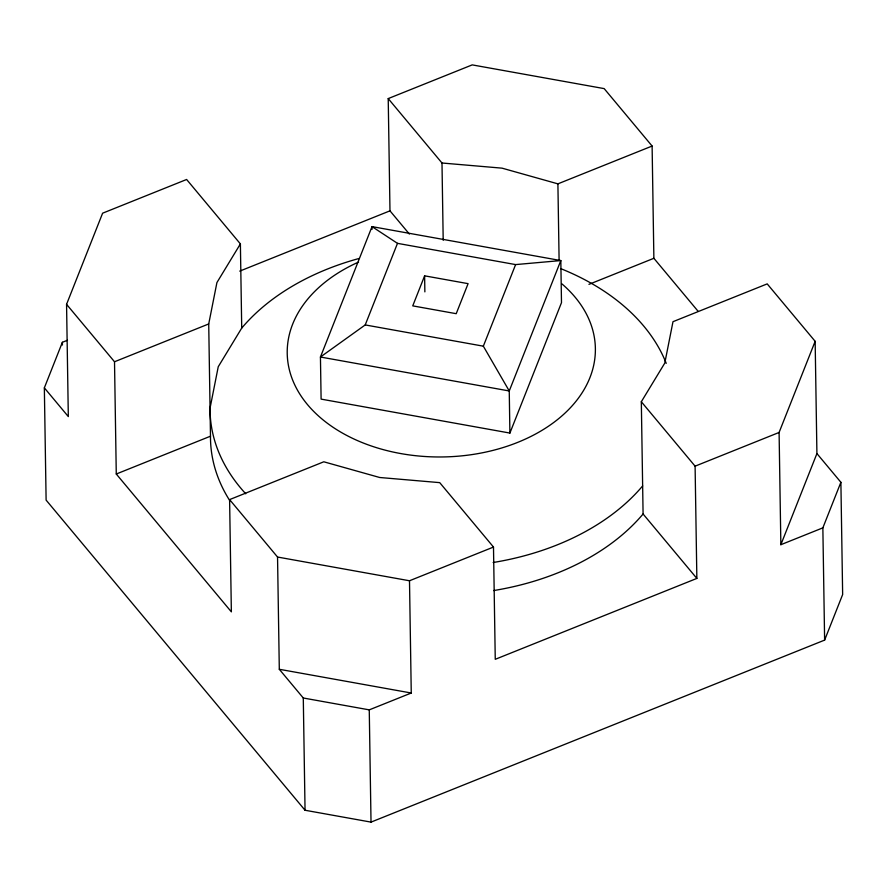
<?xml version="1.0" encoding="UTF-8"?>
<svg xmlns="http://www.w3.org/2000/svg" width="887" height="887" viewBox="0 0 887 887"><rect width="100%" height="100%" fill="white"/><g stroke="black" fill="none" stroke-linecap="round" stroke-linejoin="round"><path stroke-width="1.33" d="M229.511 500.213A232.15 159.804 -0.9 0 1 210.485 436.204L208.722 323.955L216.927 282.554L240.388 243.903L186.614 179.484L102.615 213.19L66.558 304.33L68.321 416.58L44.35 387.863L62.378 342.293L67.467 340.253M397.487 243.348L515.613 264.592L560.828 260.567L509.249 390.967L320.44 357.017L365.222 324.93L397.487 243.348L372.019 226.617L320.44 357.017L321.105 399.117L509.903 433.067L561.493 302.655L560.828 260.567L372.019 226.617L372.063 229.334M424.618 275.835L412.743 305.871L456.217 313.688L468.092 283.652L424.618 275.835L424.862 291.878M509.903 433.067L509.249 390.967L483.337 346.174L515.613 264.592M815.153 341.318L816.916 453.567L840.887 482.284L822.859 527.854L780.859 544.707L779.096 432.457L815.153 341.318L767.2 283.884L672.989 321.693L664.784 363.093L641.323 401.744L643.086 513.994L696.86 578.413L495.256 659.307L493.494 547.057L439.719 482.639L379.68 477.494L323.799 461.794L229.6 499.603L231.363 611.853L116.275 474.013L114.512 361.763L66.558 304.33M780.859 544.707L816.916 453.567M44.35 387.863L46.113 500.113L305.05 810.252L371.021 822.116L824.622 640.104L842.65 594.534L840.887 482.284M359.013 258.494A232.15 159.804 -0.9 0 0 241.719 328.09L218.246 366.741L210.042 408.142A232.15 159.804 -0.9 0 0 245.754 493.804M409.373 234.068L389.981 210.84L388.218 98.59L472.217 64.884L604.169 88.611L652.111 146.045L653.874 258.294L698.136 311.315M239.734 271.123L389.981 210.84M114.512 361.763L208.722 323.955M388.218 98.59L441.992 163.008L502.031 168.153L557.901 183.853L652.111 146.045M116.275 474.013L210.485 436.204M588.946 284.35L653.874 258.294M229.6 499.603L277.542 557.036L409.495 580.763L493.494 547.057M696.86 578.413L695.098 466.163L779.096 432.457M277.542 557.036L279.305 669.286L303.287 698.002L369.258 709.866L411.258 693.013L409.495 580.763M365.222 324.93L483.337 346.174M279.305 669.286L411.258 693.013M641.323 401.744L695.098 466.163M822.859 527.854L824.622 640.104M557.901 183.853L559.098 259.758M441.992 163.008L443.201 240.288M369.258 709.866L371.021 822.116M303.287 698.002L305.05 810.252M240.388 243.903L241.719 328.09M62.378 342.293L62.423 345.032M643.086 513.994A232.15 159.804 -0.9 0 1 493.604 590.565M642.643 485.932A232.15 159.804 -0.9 0 1 493.172 562.502M560.529 268.55A232.15 159.804 -0.9 0 1 666.226 363.337M561.926 283.884A154.094 106.074 -0.9 0 1 532.899 435.428A154.094 106.074 -0.9 0 1 314.275 411.989A154.094 106.074 -0.9 0 1 358.548 262.086"/></g></svg>
